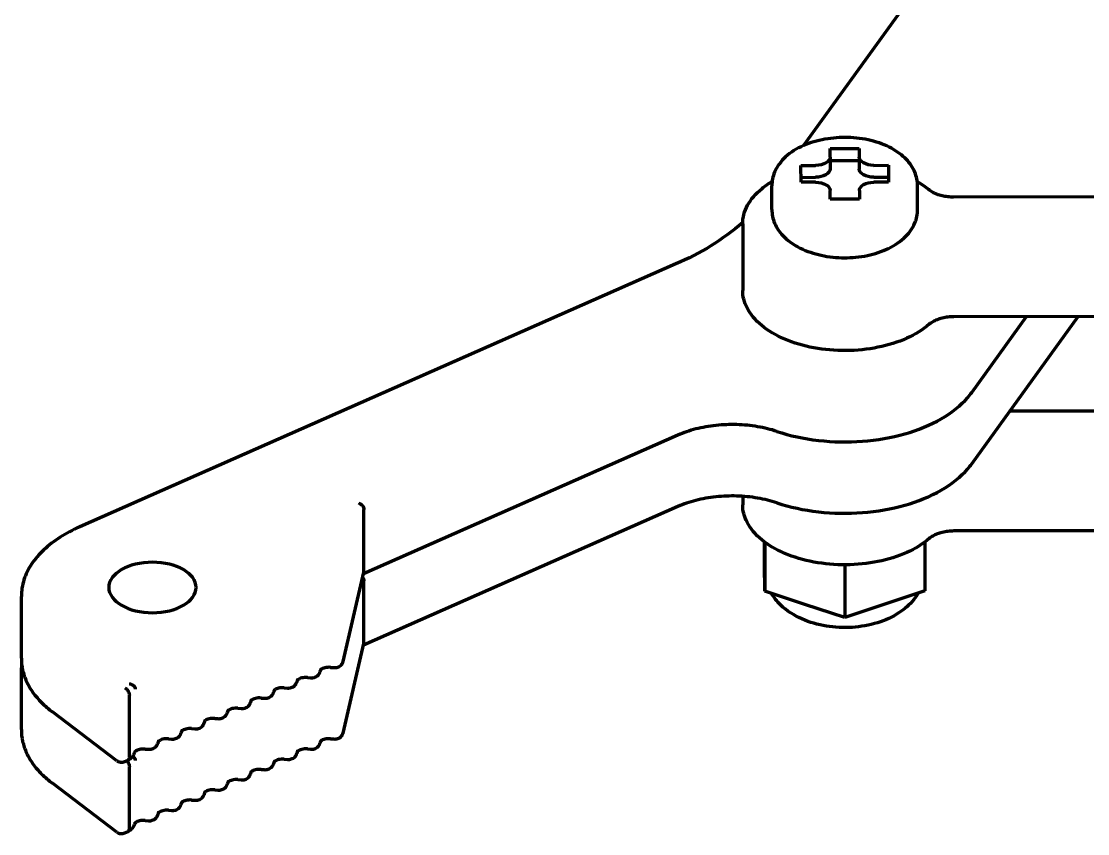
# Model space of a CAD drawing. Header units: millimetres. Extents: x 0 to 1189, y 0 to 841.
# Drawn here: x 547.11 to 583.7, y 320.88 to 348.75 of the extents above; entities that cross this region are included whole.
import ezdxf

# ---------------------------------------------------------------- set-up
doc = ezdxf.new("R2010")
doc.units = ezdxf.units.MM
doc.header["$LTSCALE"] = 0.75
doc.layers.add('Visible', color=7, linetype='Continuous', lineweight=70)

msp = doc.modelspace()

# ---------------------------------------------------------------- linework, layer by layer
at = {"layer": 'Visible', "extrusion": (0, 0.816497, 0.57735)}
for p, q in [((579.523, 352.197), (573.953, 344.487)), ((574.857, 344.382), (575.857, 344.384)), ((574.859, 344.094), (574.857, 344.382)), ((575.857, 344.384), (575.859, 344.095)), ((575.857, 344.384), (575.857, 343.976)), ((574.859, 344.093), (574.859, 343.685)), ((574.859, 343.974), (575.857, 343.976)), ((575.857, 343.976), (575.859, 343.687)), ((573.86, 343.803), (574.36, 343.804)), ((573.863, 343.226), (573.86, 343.803)), ((576.36, 343.807), (576.86, 343.808)), ((576.86, 343.808), (576.863, 343.231)), ((576.86, 343.808), (576.86, 343.4)), ((573.862, 343.395), (574.36, 343.396)), ((574.363, 343.227), (573.863, 343.226)), ((576.36, 343.399), (576.86, 343.4)), ((576.863, 343.231), (576.363, 343.23)), ((576.86, 343.4), (576.861, 343.231)), ((572.861, 342.292), (572.861, 343.109)), ((574.866, 342.65), (574.864, 342.939)), ((575.864, 342.941), (575.866, 342.652)), ((575.864, 342.941), (575.864, 342.652)), ((577.861, 342.292), (577.861, 343.109)), ((575.866, 342.652), (574.866, 342.65)), ((601.616, 342.753), (579.099, 342.717)), ((571.861, 341.803), (571.861, 339.516)), ((569.571, 340.424), (549.118, 331.41)), ((601.624, 338.65), (579.107, 338.614)), ((579.723, 333.571), (583.372, 338.621)), ((579.723, 336.02), (581.6, 338.618)), ((601.13, 335.404), (581.024, 335.371)), ((569.641, 334.554), (558.853, 329.799)), ((571.861, 332.454), (571.861, 332.168)), ((569.641, 332.104), (558.853, 327.35)), ((558.868, 329.879), (558.868, 332.002)), ((601.624, 331.302), (579.107, 331.266)), ((572.611, 330.122), (572.608, 330.89)), ((572.616, 330.884), (572.616, 329.206)), ((578.116, 330.891), (578.116, 329.214)), ((572.611, 330.124), (572.611, 329.963)), ((572.616, 329.206), (572.611, 330.122)), ((575.37, 330.105), (575.37, 328.293)), ((558.152, 326.784), (558.865, 329.85)), ((558.868, 327.43), (558.868, 329.553)), ((547.112, 326.901), (547.112, 329.024)), ((573.993, 328.749), (572.616, 329.206)), ((578.116, 329.214), (576.743, 328.754)), ((575.37, 328.293), (573.993, 328.749)), ((576.743, 328.754), (575.37, 328.293)), ((558.152, 324.334), (558.865, 327.401)), ((547.112, 324.452), (547.112, 326.575)), ((557.372, 326.495), (557.357, 326.434)), ((557.723, 326.588), (557.83, 326.58)), ((556.577, 326.145), (556.563, 326.083)), ((556.929, 326.238), (557.035, 326.23)), ((550.819, 323.499), (550.819, 325.622)), ((555.782, 325.794), (555.768, 325.733)), ((556.134, 325.888), (556.24, 325.88)), ((554.987, 325.444), (554.973, 325.383)), ((555.339, 325.537), (555.445, 325.529)), ((550.391, 323.385), (548.176, 325.06)), ((554.192, 325.094), (554.178, 325.032)), ((554.544, 325.187), (554.65, 325.179)), ((553.397, 324.743), (553.383, 324.682)), ((553.749, 324.837), (553.855, 324.829)), ((552.602, 324.393), (552.588, 324.332)), ((552.954, 324.486), (553.06, 324.478)), ((551.365, 323.786), (551.471, 323.778)), ((551.808, 324.043), (551.793, 323.981)), ((552.159, 324.136), (552.266, 324.128)), ((556.929, 323.789), (557.035, 323.78)), ((557.372, 324.045), (557.357, 323.984)), ((557.723, 324.139), (557.83, 324.131)), ((556.134, 323.438), (556.24, 323.43)), ((556.577, 323.695), (556.563, 323.634)), ((550.662, 323.356), (550.775, 323.406)), ((550.819, 321.049), (550.819, 323.172)), ((555.339, 323.088), (555.445, 323.08)), ((555.782, 323.345), (555.768, 323.283)), ((554.544, 322.738), (554.65, 322.729)), ((554.987, 322.994), (554.973, 322.933)), ((550.391, 320.936), (548.176, 322.611)), ((553.749, 322.387), (553.855, 322.379)), ((554.192, 322.644), (554.178, 322.583)), ((552.954, 322.037), (553.06, 322.029)), ((553.397, 322.294), (553.383, 322.232)), ((551.808, 321.593), (551.793, 321.532)), ((552.159, 321.687), (552.266, 321.678)), ((552.602, 321.943), (552.588, 321.882)), ((551.365, 321.336), (551.471, 321.328)), ((550.662, 320.907), (550.775, 320.957))]:
    msp.add_line(p, q, dxfattribs=at)
at = {"layer": 'Visible', "extrusion": (-2e-16, 1e-16, -1)}
msp.add_arc((-566.082, 348.618), 8.905, 229.5179, 246.9325, dxfattribs=at)
at = {"layer": 'Visible', "extrusion": (-2e-16, -3e-16, -1)}
for centre, start_param, end_param in [((574.359, 344.093), -0.002766, 1.56803), ((576.364, 342.941), 3.138827, 4.709623)]:
    msp.add_ellipse(centre, major_axis=(0.5, 0), ratio=0.57735, start_param=start_param, end_param=end_param, dxfattribs=at)
at = {"layer": 'Visible', "extrusion": (-2e-16, 0, -1)}
for centre, start_param, end_param in [((576.359, 344.096), 1.56803, 3.138827), ((576.359, 343.688), 1.56803, 3.138827), ((574.364, 342.938), 4.709623, 6.280419)]:
    msp.add_ellipse(centre, major_axis=(0.5, 0), ratio=0.57735, start_param=start_param, end_param=end_param, dxfattribs=at)
at = {"layer": 'Visible', "extrusion": (-1e-16, -3e-16, -1)}
msp.add_ellipse((574.359, 343.685), major_axis=(0.5, 0), ratio=0.57735, start_param=0, end_param=1.56803, dxfattribs=at)
at = {"layer": 'Visible', "extrusion": (-2e-16, -1e-16, -1)}
msp.add_ellipse((558.681, 332.065), major_axis=(-0.163, 0.135), ratio=0.68264, start_param=1.055967, end_param=2.626764, dxfattribs=at)
at = {"layer": 'Visible', "extrusion": (-2e-16, -2e-16, -1)}
msp.add_ellipse((551.612, 329.328), major_axis=(1.5, 0), ratio=0.57735, start_param=1.570796326795851, end_param=7.853981633975438, dxfattribs=at)
at = {"layer": 'Visible', "extrusion": (0, 0, -1)}
msp.add_ellipse((558.681, 329.615), major_axis=(-0.163, 0.135), ratio=0.68264, start_param=1.923856, end_param=2.626764, dxfattribs=at)
at = {"layer": 'Visible'}
for centre in [(558.681, 329.942), (558.681, 327.492)]:
    msp.add_ellipse(centre, major_axis=(-0.163, 0.135), ratio=0.68264, start_param=3.470522, end_param=3.656422, dxfattribs=at)
for points, knots in [([(577.861, 343.109), (577.861, 343.269), (577.828, 343.428), (577.699, 343.735), (577.6, 343.879), (577.336, 344.158), (577.162, 344.286), (576.753, 344.507), (576.513, 344.596), (576.007, 344.72), (575.74, 344.755), (575.206, 344.769), (574.938, 344.75), (574.422, 344.658), (574.174, 344.585), (573.718, 344.384), (573.51, 344.256), (573.173, 343.948), (573.038, 343.772), (572.894, 343.424), (572.861, 343.267), (572.861, 343.109)], [3.138827, 3.138827, 3.138827, 3.138827, 3.376365, 3.376365, 3.637901, 3.637901, 3.956214, 3.956214, 4.30936, 4.30936, 4.661548, 4.661548, 5.01025, 5.01025, 5.361014, 5.361014, 5.715701, 5.715701, 6.045937, 6.045937, 6.280419, 6.280419, 6.280419, 6.280419]), ([(571.861, 341.803), (571.861, 342.018), (571.919, 342.234), (572.142, 342.645), (572.311, 342.841), (572.63, 343.101), (572.746, 343.181), (572.871, 343.256)], [0.0027661, 0.0027661, 0.0027661, 0.0027661, 0.3057158, 0.3057158, 0.6196299, 0.6196299, 0.7733049, 0.7733049, 0.7733049, 0.7733049]), ([(572.861, 342.292), (572.861, 342.132), (572.895, 341.973), (573.024, 341.667), (573.123, 341.523), (573.387, 341.243), (573.561, 341.116), (573.97, 340.894), (574.21, 340.805), (574.716, 340.682), (574.983, 340.647), (575.517, 340.632), (575.785, 340.651), (576.3, 340.744), (576.549, 340.817), (577.005, 341.018), (577.213, 341.146), (577.55, 341.453), (577.685, 341.63), (577.828, 341.977), (577.861, 342.134), (577.861, 342.292)], [6.280419, 6.280419, 6.280419, 6.280419, 6.517958, 6.517958, 6.779494, 6.779494, 7.097806, 7.097806, 7.450953, 7.450953, 7.803141, 7.803141, 8.151843, 8.151843, 8.502607, 8.502607, 8.857294, 8.857294, 9.18753, 9.18753, 9.422012, 9.422012, 9.422012, 9.422012]), ([(578.259, 338.355), (578.048, 338.171), (577.787, 338.009), (577.192, 337.742), (576.857, 337.637), (576.15, 337.494), (575.778, 337.456), (575.031, 337.451), (574.658, 337.483), (573.946, 337.615), (573.608, 337.715), (573.001, 337.973), (572.733, 338.132), (572.294, 338.494), (572.123, 338.697), (571.913, 339.108), (571.861, 339.312), (571.861, 339.516)], [3.730624, 3.730624, 3.730624, 3.730624, 4.05402, 4.05402, 4.378807, 4.378807, 4.702788, 4.702788, 5.02638, 5.02638, 5.350307, 5.350307, 5.675045, 5.675045, 5.998789, 5.998789, 6.285951, 6.285951, 6.285951, 6.285951]), ([(579.107, 338.614), (579.039, 338.614), (578.971, 338.61), (578.837, 338.594), (578.772, 338.583), (578.647, 338.553), (578.588, 338.534), (578.477, 338.491), (578.426, 338.467), (578.334, 338.414), (578.294, 338.385), (578.259, 338.355)], [4.712389, 4.712389, 4.712389, 4.712389, 4.9087421, 4.9087421, 5.1050951, 5.1050951, 5.3014482, 5.3014482, 5.4978013, 5.4978013, 5.6941543, 5.6941543, 5.6941543, 5.6941543]), ([(573.033, 334.681), (573.476, 334.533), (573.96, 334.429), (574.956, 334.316), (575.468, 334.306), (576.472, 334.383), (576.964, 334.468), (577.879, 334.728), (578.302, 334.902), (579.038, 335.324), (579.35, 335.572), (579.636, 335.905), (579.681, 335.962), (579.723, 336.02)], [3.539073, 3.539073, 3.539073, 3.539073, 3.865684, 3.865684, 4.191226, 4.191226, 4.516661, 4.516661, 4.843016, 4.843016, 5.170144, 5.170144, 5.235988, 5.235988, 5.235988, 5.235988]), ([(573.033, 334.681), (572.826, 334.749), (572.604, 334.804), (572.142, 334.883), (571.903, 334.906), (571.421, 334.921), (571.179, 334.912), (570.705, 334.861), (570.473, 334.82), (570.035, 334.708), (569.829, 334.637), (569.641, 334.554)], [0.397481, 0.397481, 0.397481, 0.397481, 0.632144, 0.632144, 0.866807, 0.866807, 1.10147, 1.10147, 1.336133, 1.336133, 1.570796, 1.570796, 1.570796, 1.570796]), ([(573.033, 332.231), (573.476, 332.084), (573.96, 331.98), (574.956, 331.866), (575.468, 331.857), (576.472, 331.933), (576.964, 332.019), (577.879, 332.278), (578.302, 332.452), (579.038, 332.874), (579.35, 333.123), (579.636, 333.456), (579.681, 333.513), (579.723, 333.571)], [3.539073, 3.539073, 3.539073, 3.539073, 3.865684, 3.865684, 4.191226, 4.191226, 4.516661, 4.516661, 4.843016, 4.843016, 5.170144, 5.170144, 5.235988, 5.235988, 5.235988, 5.235988]), ([(573.033, 332.231), (572.826, 332.3), (572.604, 332.355), (572.142, 332.433), (571.903, 332.457), (571.421, 332.471), (571.179, 332.462), (570.705, 332.412), (570.473, 332.37), (570.035, 332.258), (569.829, 332.187), (569.641, 332.104)], [0.397481, 0.397481, 0.397481, 0.397481, 0.632144, 0.632144, 0.866807, 0.866807, 1.10147, 1.10147, 1.336133, 1.336133, 1.570796, 1.570796, 1.570796, 1.570796]), ([(578.259, 331.006), (578.048, 330.823), (577.787, 330.661), (577.192, 330.393), (576.857, 330.288), (576.15, 330.146), (575.778, 330.108), (575.031, 330.102), (574.658, 330.135), (573.946, 330.267), (573.608, 330.367), (573.001, 330.625), (572.733, 330.783), (572.294, 331.145), (572.123, 331.349), (571.913, 331.759), (571.861, 331.963), (571.861, 332.168)], [3.730624, 3.730624, 3.730624, 3.730624, 4.05402, 4.05402, 4.378807, 4.378807, 4.702788, 4.702788, 5.02638, 5.02638, 5.350307, 5.350307, 5.675045, 5.675045, 5.998789, 5.998789, 6.285951, 6.285951, 6.285951, 6.285951]), ([(549.118, 331.41), (548.876, 331.303), (548.65, 331.183), (548.237, 330.919), (548.05, 330.776), (547.722, 330.468), (547.581, 330.303), (547.351, 329.958), (547.262, 329.778), (547.142, 329.406), (547.112, 329.215), (547.112, 329.024)], [1.5707963, 1.5707963, 1.5707963, 1.5707963, 1.7545523, 1.7545523, 1.9383082, 1.9383082, 2.1220642, 2.1220642, 2.3058202, 2.3058202, 2.4895761, 2.4895761, 2.4895761, 2.4895761]), ([(579.107, 331.266), (579.039, 331.265), (578.971, 331.261), (578.837, 331.246), (578.772, 331.234), (578.647, 331.204), (578.588, 331.186), (578.477, 331.143), (578.426, 331.118), (578.334, 331.065), (578.294, 331.036), (578.259, 331.006)], [4.712389, 4.712389, 4.712389, 4.712389, 4.9087421, 4.9087421, 5.1050951, 5.1050951, 5.3014482, 5.3014482, 5.4978013, 5.4978013, 5.6941543, 5.6941543, 5.6941543, 5.6941543]), ([(577.883, 329.136), (577.836, 329.056), (577.784, 328.981), (577.582, 328.73), (577.413, 328.585), (577.001, 328.312), (576.75, 328.2), (576.207, 328.031), (575.912, 327.98), (575.319, 327.942), (575.022, 327.956), (574.442, 328.05), (574.158, 328.129), (573.625, 328.365), (573.375, 328.521), (573.039, 328.848), (572.932, 328.979), (572.843, 329.13)], [0.327901, 0.327901, 0.327901, 0.327901, 0.4378, 0.4378, 0.720525, 0.720525, 1.079682, 1.079682, 1.465208, 1.465208, 1.845369, 1.845369, 2.227728, 2.227728, 2.610087, 2.610087, 2.816463, 2.816463, 2.816463, 2.816463]), ([(547.112, 326.901), (547.112, 326.766), (547.127, 326.63), (547.188, 326.363), (547.233, 326.231), (547.352, 325.974), (547.425, 325.849), (547.598, 325.608), (547.697, 325.491), (547.919, 325.268), (548.042, 325.161), (548.176, 325.06)], [2.4895761, 2.4895761, 2.4895761, 2.4895761, 2.6199794, 2.6199794, 2.7503827, 2.7503827, 2.880786, 2.880786, 3.0111893, 3.0111893, 3.1415927, 3.1415927, 3.1415927, 3.1415927]), ([(557.723, 326.588), (557.69, 326.591), (557.656, 326.591), (557.589, 326.586), (557.557, 326.581), (557.498, 326.567), (557.472, 326.558), (557.43, 326.539), (557.413, 326.53), (557.388, 326.512), (557.38, 326.505), (557.373, 326.496), (557.372, 326.494), (557.371, 326.493)], [0.785398, 0.785398, 0.785398, 0.785398, 1.049081, 1.049081, 1.312813, 1.312813, 1.567989, 1.567989, 1.807741, 1.807741, 2.032857, 2.032857, 2.172835, 2.172835, 2.172835, 2.172835]), ([(550.818, 326.025), (550.82, 326.025), (550.822, 326.024), (550.849, 326.022), (550.873, 326.015), (550.919, 325.995), (550.941, 325.981), (550.977, 325.948), (550.992, 325.929), (551.011, 325.888), (551.016, 325.866), (551.016, 325.845)], [-0.0005833, -0.0005833, -0.0005833, -0.0005833, 0, 0, 0.00748975, 0.00748975, 0.01530279, 0.01530279, 0.02311559, 0.02311559, 0.03092826, 0.03092826, 0.03092826, 0.03092826]), ([(556.929, 326.238), (556.895, 326.241), (556.861, 326.241), (556.794, 326.236), (556.762, 326.231), (556.704, 326.217), (556.678, 326.208), (556.635, 326.189), (556.618, 326.179), (556.593, 326.162), (556.586, 326.154), (556.578, 326.146), (556.577, 326.144), (556.576, 326.143)], [0.785398, 0.785398, 0.785398, 0.785398, 1.049081, 1.049081, 1.312813, 1.312813, 1.567989, 1.567989, 1.807741, 1.807741, 2.032857, 2.032857, 2.172835, 2.172835, 2.172835, 2.172835]), ([(556.134, 325.888), (556.1, 325.89), (556.066, 325.89), (555.999, 325.885), (555.967, 325.88), (555.909, 325.866), (555.883, 325.857), (555.84, 325.839), (555.823, 325.829), (555.799, 325.812), (555.791, 325.804), (555.783, 325.796), (555.782, 325.793), (555.781, 325.792)], [0.785398, 0.785398, 0.785398, 0.785398, 1.049081, 1.049081, 1.312813, 1.312813, 1.567989, 1.567989, 1.807741, 1.807741, 2.032857, 2.032857, 2.172835, 2.172835, 2.172835, 2.172835]), ([(555.339, 325.537), (555.306, 325.54), (555.271, 325.54), (555.205, 325.535), (555.172, 325.53), (555.114, 325.516), (555.088, 325.507), (555.045, 325.488), (555.028, 325.479), (555.004, 325.461), (554.996, 325.454), (554.989, 325.445), (554.987, 325.443), (554.987, 325.442)], [0.785398, 0.785398, 0.785398, 0.785398, 1.049081, 1.049081, 1.312813, 1.312813, 1.567989, 1.567989, 1.807741, 1.807741, 2.032857, 2.032857, 2.172835, 2.172835, 2.172835, 2.172835]), ([(554.544, 325.187), (554.511, 325.19), (554.476, 325.19), (554.41, 325.185), (554.377, 325.18), (554.319, 325.166), (554.293, 325.157), (554.25, 325.138), (554.233, 325.128), (554.209, 325.111), (554.201, 325.103), (554.194, 325.095), (554.192, 325.093), (554.192, 325.092)], [0.785398, 0.785398, 0.785398, 0.785398, 1.049081, 1.049081, 1.312813, 1.312813, 1.567989, 1.567989, 1.807741, 1.807741, 2.032857, 2.032857, 2.172835, 2.172835, 2.172835, 2.172835]), ([(553.749, 324.837), (553.716, 324.839), (553.682, 324.839), (553.615, 324.834), (553.582, 324.829), (553.524, 324.815), (553.498, 324.807), (553.455, 324.788), (553.438, 324.778), (553.414, 324.761), (553.406, 324.753), (553.399, 324.745), (553.397, 324.742), (553.397, 324.741)], [0.785398, 0.785398, 0.785398, 0.785398, 1.049081, 1.049081, 1.312813, 1.312813, 1.567989, 1.567989, 1.807741, 1.807741, 2.032857, 2.032857, 2.172835, 2.172835, 2.172835, 2.172835]), ([(547.112, 324.452), (547.112, 324.316), (547.127, 324.181), (547.188, 323.914), (547.233, 323.782), (547.352, 323.525), (547.425, 323.4), (547.598, 323.158), (547.697, 323.041), (547.919, 322.818), (548.042, 322.712), (548.176, 322.611)], [2.4895761, 2.4895761, 2.4895761, 2.4895761, 2.6199794, 2.6199794, 2.7503827, 2.7503827, 2.880786, 2.880786, 3.0111893, 3.0111893, 3.1415927, 3.1415927, 3.1415927, 3.1415927]), ([(552.954, 324.486), (552.921, 324.489), (552.887, 324.489), (552.82, 324.484), (552.788, 324.479), (552.729, 324.465), (552.703, 324.456), (552.661, 324.437), (552.644, 324.428), (552.619, 324.41), (552.611, 324.403), (552.604, 324.394), (552.603, 324.392), (552.602, 324.391)], [0.785398, 0.785398, 0.785398, 0.785398, 1.049081, 1.049081, 1.312813, 1.312813, 1.567989, 1.567989, 1.807741, 1.807741, 2.032857, 2.032857, 2.172835, 2.172835, 2.172835, 2.172835]), ([(551.365, 323.786), (551.331, 323.788), (551.297, 323.788), (551.23, 323.783), (551.198, 323.778), (551.14, 323.764), (551.113, 323.756), (551.071, 323.737), (551.054, 323.727), (551.029, 323.71), (551.021, 323.702), (551.014, 323.694), (551.013, 323.691), (551.012, 323.69)], [0.785398, 0.785398, 0.785398, 0.785398, 1.049081, 1.049081, 1.312813, 1.312813, 1.567989, 1.567989, 1.807741, 1.807741, 2.032857, 2.032857, 2.175168, 2.175168, 2.175168, 2.175168]), ([(552.159, 324.136), (552.126, 324.139), (552.092, 324.139), (552.025, 324.134), (551.993, 324.129), (551.934, 324.115), (551.908, 324.106), (551.866, 324.087), (551.849, 324.077), (551.824, 324.06), (551.816, 324.052), (551.809, 324.044), (551.808, 324.042), (551.807, 324.041)], [0.785398, 0.785398, 0.785398, 0.785398, 1.049081, 1.049081, 1.312813, 1.312813, 1.567989, 1.567989, 1.807741, 1.807741, 2.032857, 2.032857, 2.172835, 2.172835, 2.172835, 2.172835]), ([(556.929, 323.789), (556.895, 323.791), (556.861, 323.791), (556.794, 323.786), (556.762, 323.781), (556.704, 323.767), (556.678, 323.758), (556.635, 323.74), (556.618, 323.73), (556.593, 323.712), (556.586, 323.705), (556.578, 323.696), (556.577, 323.694), (556.576, 323.693)], [0.785398, 0.785398, 0.785398, 0.785398, 1.049081, 1.049081, 1.312813, 1.312813, 1.567989, 1.567989, 1.807741, 1.807741, 2.032857, 2.032857, 2.172835, 2.172835, 2.172835, 2.172835]), ([(557.723, 324.139), (557.69, 324.142), (557.656, 324.142), (557.589, 324.137), (557.557, 324.131), (557.498, 324.117), (557.472, 324.109), (557.43, 324.09), (557.413, 324.08), (557.388, 324.063), (557.38, 324.055), (557.373, 324.047), (557.372, 324.044), (557.371, 324.043)], [0.785398, 0.785398, 0.785398, 0.785398, 1.049081, 1.049081, 1.312813, 1.312813, 1.567989, 1.567989, 1.807741, 1.807741, 2.032857, 2.032857, 2.172835, 2.172835, 2.172835, 2.172835]), ([(556.134, 323.438), (556.1, 323.441), (556.066, 323.441), (555.999, 323.436), (555.967, 323.431), (555.909, 323.417), (555.883, 323.408), (555.84, 323.389), (555.823, 323.38), (555.799, 323.362), (555.791, 323.354), (555.783, 323.346), (555.782, 323.344), (555.781, 323.343)], [0.785398, 0.785398, 0.785398, 0.785398, 1.049081, 1.049081, 1.312813, 1.312813, 1.567989, 1.567989, 1.807741, 1.807741, 2.032857, 2.032857, 2.172835, 2.172835, 2.172835, 2.172835]), ([(556.24, 323.43), (556.262, 323.428), (556.285, 323.429), (556.33, 323.433), (556.353, 323.438), (556.398, 323.452), (556.421, 323.462), (556.468, 323.49), (556.491, 323.508), (556.53, 323.555), (556.547, 323.582), (556.559, 323.62), (556.561, 323.627), (556.563, 323.634)], [3.926991, 3.926991, 3.926991, 3.926991, 4.24115, 4.24115, 4.555309, 4.555309, 4.869469, 4.869469, 5.183628, 5.183628, 5.443864, 5.443864, 5.497787, 5.497787, 5.497787, 5.497787]), ([(555.339, 323.088), (555.306, 323.091), (555.271, 323.091), (555.205, 323.086), (555.172, 323.08), (555.114, 323.066), (555.088, 323.058), (555.045, 323.039), (555.028, 323.029), (555.004, 323.012), (554.996, 323.004), (554.989, 322.996), (554.987, 322.993), (554.987, 322.992)], [0.785398, 0.785398, 0.785398, 0.785398, 1.049081, 1.049081, 1.312813, 1.312813, 1.567989, 1.567989, 1.807741, 1.807741, 2.032857, 2.032857, 2.172835, 2.172835, 2.172835, 2.172835]), ([(554.544, 322.738), (554.511, 322.74), (554.476, 322.74), (554.41, 322.735), (554.377, 322.73), (554.319, 322.716), (554.293, 322.707), (554.25, 322.689), (554.233, 322.679), (554.209, 322.661), (554.201, 322.654), (554.194, 322.645), (554.192, 322.643), (554.192, 322.642)], [0.785398, 0.785398, 0.785398, 0.785398, 1.049081, 1.049081, 1.312813, 1.312813, 1.567989, 1.567989, 1.807741, 1.807741, 2.032857, 2.032857, 2.172835, 2.172835, 2.172835, 2.172835]), ([(553.749, 322.387), (553.716, 322.39), (553.682, 322.39), (553.615, 322.385), (553.582, 322.38), (553.524, 322.366), (553.498, 322.357), (553.455, 322.338), (553.438, 322.329), (553.414, 322.311), (553.406, 322.303), (553.399, 322.295), (553.397, 322.293), (553.397, 322.292)], [0.785398, 0.785398, 0.785398, 0.785398, 1.049081, 1.049081, 1.312813, 1.312813, 1.567989, 1.567989, 1.807741, 1.807741, 2.032857, 2.032857, 2.172835, 2.172835, 2.172835, 2.172835]), ([(552.954, 322.037), (552.921, 322.04), (552.887, 322.04), (552.82, 322.035), (552.788, 322.029), (552.729, 322.015), (552.703, 322.007), (552.661, 321.988), (552.644, 321.978), (552.619, 321.961), (552.611, 321.953), (552.604, 321.945), (552.603, 321.942), (552.602, 321.941)], [0.785398, 0.785398, 0.785398, 0.785398, 1.049081, 1.049081, 1.312813, 1.312813, 1.567989, 1.567989, 1.807741, 1.807741, 2.032857, 2.032857, 2.172835, 2.172835, 2.172835, 2.172835]), ([(552.159, 321.687), (552.126, 321.689), (552.092, 321.689), (552.025, 321.684), (551.993, 321.679), (551.934, 321.665), (551.908, 321.656), (551.866, 321.638), (551.849, 321.628), (551.824, 321.61), (551.816, 321.603), (551.809, 321.594), (551.808, 321.592), (551.807, 321.591)], [0.785398, 0.785398, 0.785398, 0.785398, 1.049081, 1.049081, 1.312813, 1.312813, 1.567989, 1.567989, 1.807741, 1.807741, 2.032857, 2.032857, 2.172835, 2.172835, 2.172835, 2.172835]), ([(551.365, 321.336), (551.331, 321.339), (551.297, 321.339), (551.23, 321.334), (551.198, 321.329), (551.14, 321.315), (551.113, 321.306), (551.071, 321.287), (551.054, 321.278), (551.029, 321.26), (551.021, 321.253), (551.014, 321.244), (551.013, 321.242), (551.012, 321.241)], [0.785398, 0.785398, 0.785398, 0.785398, 1.049081, 1.049081, 1.312813, 1.312813, 1.567989, 1.567989, 1.807741, 1.807741, 2.032857, 2.032857, 2.175168, 2.175168, 2.175168, 2.175168])]:
    msp.add_open_spline(points, degree=3, knots=knots, dxfattribs=at)
for points in [[(577.852, 343.256), (577.998, 343.169), (578.131, 343.075), (578.248, 342.973)], [(547.119, 326.738), (547.114, 326.684), (547.112, 326.629), (547.112, 326.575)]]:
    msp.add_open_spline(points, degree=3, dxfattribs=at)
at = {"layer": 'Visible', "extrusion": (2.7463e-12, 6.8875e-12, -1)}
msp.add_open_spline([(579.099, 342.717), (579.031, 342.717), (578.963, 342.72), (578.829, 342.736), (578.764, 342.747), (578.639, 342.777), (578.579, 342.795), (578.468, 342.838), (578.416, 342.862), (578.324, 342.915), (578.283, 342.944), (578.248, 342.973)], degree=3, knots=[4.712389, 4.712389, 4.712389, 4.712389, 4.9087421, 4.9087421, 5.1050951, 5.1050951, 5.3014482, 5.3014482, 5.4978013, 5.4978013, 5.6941543, 5.6941543, 5.6941543, 5.6941543], dxfattribs=at)
at = {"layer": 'Visible', "extrusion": (-3.09056e-09, -9.17549e-11, 1)}
msp.add_open_spline([(572.613, 329.906), (572.612, 329.925), (572.611, 329.944), (572.611, 329.963)], degree=3, dxfattribs=at)
at = {"layer": 'Visible', "extrusion": (-4.4939e-12, 5.724e-12, -1)}
msp.add_open_spline([(557.83, 326.58), (557.852, 326.579), (557.875, 326.579), (557.92, 326.584), (557.943, 326.588), (557.988, 326.602), (558.011, 326.612), (558.057, 326.64), (558.081, 326.658), (558.12, 326.705), (558.136, 326.732), (558.149, 326.77), (558.151, 326.777), (558.152, 326.784)], degree=3, knots=[3.926991, 3.926991, 3.926991, 3.926991, 4.24115, 4.24115, 4.555309, 4.555309, 4.869469, 4.869469, 5.183628, 5.183628, 5.443864, 5.443864, 5.497787, 5.497787, 5.497787, 5.497787], dxfattribs=at)
at = {"layer": 'Visible', "extrusion": (-1.1985e-12, 5.5269e-12, -1)}
msp.add_open_spline([(557.035, 326.23), (557.057, 326.228), (557.08, 326.228), (557.125, 326.233), (557.148, 326.238), (557.193, 326.252), (557.216, 326.262), (557.263, 326.29), (557.286, 326.308), (557.325, 326.355), (557.341, 326.382), (557.354, 326.42), (557.356, 326.427), (557.357, 326.434)], degree=3, knots=[3.926991, 3.926991, 3.926991, 3.926991, 4.24115, 4.24115, 4.555309, 4.555309, 4.869469, 4.869469, 5.183628, 5.183628, 5.443864, 5.443864, 5.497787, 5.497787, 5.497787, 5.497787], dxfattribs=at)
at = {"layer": 'Visible', "extrusion": (1.12973e-11, -1.45486e-11, -1)}
msp.add_open_spline([(556.24, 325.88), (556.262, 325.878), (556.285, 325.878), (556.33, 325.883), (556.353, 325.887), (556.398, 325.902), (556.421, 325.911), (556.468, 325.939), (556.491, 325.958), (556.53, 326.005), (556.547, 326.031), (556.559, 326.07), (556.561, 326.076), (556.563, 326.083)], degree=3, knots=[3.926991, 3.926991, 3.926991, 3.926991, 4.24115, 4.24115, 4.555309, 4.555309, 4.869469, 4.869469, 5.183628, 5.183628, 5.443864, 5.443864, 5.497787, 5.497787, 5.497787, 5.497787], dxfattribs=at)
at = {"layer": 'Visible', "extrusion": (1.36157e-11, 6.9626e-12, -1)}
msp.add_open_spline([(550.687, 325.872), (550.688, 325.871), (550.688, 325.871), (550.706, 325.859), (550.723, 325.843), (550.755, 325.806), (550.769, 325.784), (550.793, 325.738), (550.803, 325.714), (550.816, 325.666), (550.819, 325.643), (550.819, 325.622)], degree=3, knots=[-0.00036015, -0.00036015, -0.00036015, -0.00036015, 0, 0, 0.00776415, 0.00776415, 0.0155867, 0.0155867, 0.0233934, 0.0233934, 0.03119281, 0.03119281, 0.03119281, 0.03119281], dxfattribs=at)
at = {"layer": 'Visible', "extrusion": (-6.688e-13, 6.3623e-12, -1)}
msp.add_open_spline([(555.445, 325.529), (555.468, 325.528), (555.49, 325.528), (555.535, 325.533), (555.558, 325.537), (555.604, 325.551), (555.627, 325.561), (555.673, 325.589), (555.696, 325.607), (555.735, 325.654), (555.752, 325.681), (555.764, 325.719), (555.766, 325.726), (555.768, 325.733)], degree=3, knots=[3.926991, 3.926991, 3.926991, 3.926991, 4.24115, 4.24115, 4.555309, 4.555309, 4.869469, 4.869469, 5.183628, 5.183628, 5.443864, 5.443864, 5.497787, 5.497787, 5.497787, 5.497787], dxfattribs=at)
at = {"layer": 'Visible', "extrusion": (-3.75e-13, 1.4314e-12, -1)}
msp.add_open_spline([(554.65, 325.179), (554.673, 325.177), (554.695, 325.177), (554.74, 325.182), (554.763, 325.187), (554.809, 325.201), (554.832, 325.211), (554.878, 325.239), (554.901, 325.257), (554.941, 325.304), (554.957, 325.331), (554.969, 325.369), (554.971, 325.376), (554.973, 325.383)], degree=3, knots=[3.926991, 3.926991, 3.926991, 3.926991, 4.24115, 4.24115, 4.555309, 4.555309, 4.869469, 4.869469, 5.183628, 5.183628, 5.443864, 5.443864, 5.497787, 5.497787, 5.497787, 5.497787], dxfattribs=at)
at = {"layer": 'Visible', "extrusion": (7.1566e-12, -8.2677e-12, -1)}
msp.add_open_spline([(553.855, 324.829), (553.878, 324.827), (553.9, 324.827), (553.946, 324.832), (553.968, 324.836), (554.014, 324.851), (554.037, 324.86), (554.083, 324.888), (554.107, 324.907), (554.146, 324.954), (554.162, 324.98), (554.174, 325.019), (554.176, 325.025), (554.178, 325.032)], degree=3, knots=[3.926991, 3.926991, 3.926991, 3.926991, 4.24115, 4.24115, 4.555309, 4.555309, 4.869469, 4.869469, 5.183628, 5.183628, 5.443864, 5.443864, 5.497787, 5.497787, 5.497787, 5.497787], dxfattribs=at)
at = {"layer": 'Visible', "extrusion": (2.19e-14, -1.9883e-12, -1)}
msp.add_open_spline([(553.06, 324.478), (553.083, 324.477), (553.106, 324.477), (553.151, 324.482), (553.173, 324.486), (553.219, 324.5), (553.242, 324.51), (553.288, 324.538), (553.312, 324.556), (553.351, 324.603), (553.367, 324.63), (553.38, 324.668), (553.382, 324.675), (553.383, 324.682)], degree=3, knots=[3.926991, 3.926991, 3.926991, 3.926991, 4.24115, 4.24115, 4.555309, 4.555309, 4.869469, 4.869469, 5.183628, 5.183628, 5.443864, 5.443864, 5.497787, 5.497787, 5.497787, 5.497787], dxfattribs=at)
at = {"layer": 'Visible', "extrusion": (-6.4721e-12, 1.13698e-11, -1)}
msp.add_open_spline([(552.266, 324.128), (552.288, 324.126), (552.311, 324.126), (552.356, 324.131), (552.379, 324.136), (552.424, 324.15), (552.447, 324.16), (552.493, 324.188), (552.517, 324.206), (552.556, 324.253), (552.572, 324.28), (552.585, 324.318), (552.587, 324.325), (552.588, 324.332)], degree=3, knots=[3.926991, 3.926991, 3.926991, 3.926991, 4.24115, 4.24115, 4.555309, 4.555309, 4.869469, 4.869469, 5.183628, 5.183628, 5.443864, 5.443864, 5.497787, 5.497787, 5.497787, 5.497787], dxfattribs=at)
at = {"layer": 'Visible', "extrusion": (-2.6704e-12, -2.1885e-12, -1)}
msp.add_open_spline([(557.83, 324.131), (557.852, 324.129), (557.875, 324.129), (557.92, 324.134), (557.943, 324.139), (557.988, 324.153), (558.011, 324.162), (558.057, 324.19), (558.081, 324.209), (558.12, 324.256), (558.136, 324.283), (558.149, 324.321), (558.151, 324.328), (558.152, 324.334)], degree=3, knots=[3.926991, 3.926991, 3.926991, 3.926991, 4.24115, 4.24115, 4.555309, 4.555309, 4.869469, 4.869469, 5.183628, 5.183628, 5.443864, 5.443864, 5.497787, 5.497787, 5.497787, 5.497787], dxfattribs=at)
at = {"layer": 'Visible', "extrusion": (-9.782e-13, 1.8287e-12, -1)}
msp.add_open_spline([(551.471, 323.778), (551.493, 323.776), (551.516, 323.776), (551.561, 323.781), (551.584, 323.785), (551.629, 323.8), (551.652, 323.809), (551.699, 323.837), (551.722, 323.856), (551.761, 323.903), (551.777, 323.929), (551.79, 323.968), (551.792, 323.974), (551.793, 323.981)], degree=3, knots=[3.926991, 3.926991, 3.926991, 3.926991, 4.24115, 4.24115, 4.555309, 4.555309, 4.869469, 4.869469, 5.183628, 5.183628, 5.443864, 5.443864, 5.497787, 5.497787, 5.497787, 5.497787], dxfattribs=at)
at = {"layer": 'Visible', "extrusion": (2.5517e-12, -8.787e-12, -1)}
msp.add_open_spline([(557.035, 323.78), (557.057, 323.779), (557.08, 323.779), (557.125, 323.784), (557.148, 323.788), (557.193, 323.802), (557.216, 323.812), (557.263, 323.84), (557.286, 323.858), (557.325, 323.906), (557.341, 323.932), (557.354, 323.97), (557.356, 323.977), (557.357, 323.984)], degree=3, knots=[3.926991, 3.926991, 3.926991, 3.926991, 4.24115, 4.24115, 4.555309, 4.555309, 4.869469, 4.869469, 5.183628, 5.183628, 5.443864, 5.443864, 5.497787, 5.497787, 5.497787, 5.497787], dxfattribs=at)
at = {"layer": 'Visible', "extrusion": (-3.72281e-11, 2.38409e-11, -1)}
msp.add_open_spline([(550.775, 323.406), (550.777, 323.407), (550.779, 323.408), (550.793, 323.417), (550.803, 323.428), (550.816, 323.459), (550.819, 323.478), (550.819, 323.499)], degree=3, knots=[-0.01693337, -0.01693337, -0.01693337, -0.01693337, -0.01560432, -0.01560432, -0.00779851, -0.00779851, 0, 0, 0, 0], dxfattribs=at)
at = {"layer": 'Visible', "extrusion": (-5.1102e-12, 3.0067e-12, -1)}
msp.add_open_spline([(550.78, 323.409), (550.801, 323.421), (550.822, 323.434), (550.861, 323.463), (550.879, 323.479), (550.914, 323.513), (550.93, 323.531), (550.96, 323.571), (550.973, 323.593), (550.996, 323.639), (551.005, 323.663), (551.012, 323.689)], degree=3, knots=[4.8432408, 4.8432408, 4.8432408, 4.8432408, 4.9710353, 4.9710353, 5.0988298, 5.0988298, 5.2266243, 5.2266243, 5.3544188, 5.3544188, 5.4822134, 5.4822134, 5.4822134, 5.4822134], dxfattribs=at)
at = {"layer": 'Visible', "extrusion": (-1.40775e-11, -1.5687e-11, -1)}
msp.add_open_spline([(550.933, 323.536), (550.942, 323.529), (550.951, 323.522), (550.977, 323.498), (550.992, 323.479), (551.011, 323.438), (551.016, 323.417), (551.016, 323.396)], degree=3, knots=[0.01180933, 0.01180933, 0.01180933, 0.01180933, 0.01530279, 0.01530279, 0.02311559, 0.02311559, 0.03092826, 0.03092826, 0.03092826, 0.03092826], dxfattribs=at)
at = {"layer": 'Visible', "extrusion": (-5.42019e-10, 6.03791e-11, -1)}
msp.add_open_spline([(551.012, 323.689), (551.015, 323.7), (551.016, 323.711), (551.016, 323.722)], degree=3, dxfattribs=at)
at = {"layer": 'Visible', "extrusion": (3.8597e-12, 2.44215e-11, -1)}
msp.add_open_spline([(550.391, 323.385), (550.41, 323.37), (550.43, 323.36), (550.467, 323.345), (550.485, 323.341), (550.52, 323.334), (550.538, 323.333), (550.572, 323.334), (550.59, 323.335), (550.625, 323.343), (550.643, 323.348), (550.662, 323.356)], degree=3, knots=[3.141593, 3.141593, 3.141593, 3.141593, 3.455752, 3.455752, 3.769911, 3.769911, 4.08407, 4.08407, 4.39823, 4.39823, 4.712389, 4.712389, 4.712389, 4.712389], dxfattribs=at)
at = {"layer": 'Visible', "extrusion": (3.18553e-11, 1.09468e-11, -1)}
msp.add_open_spline([(550.73, 323.386), (550.733, 323.383), (550.736, 323.379), (550.755, 323.357), (550.769, 323.335), (550.793, 323.289), (550.803, 323.265), (550.816, 323.217), (550.819, 323.193), (550.819, 323.172)], degree=3, knots=[0.0062123, 0.0062123, 0.0062123, 0.0062123, 0.00776415, 0.00776415, 0.0155867, 0.0155867, 0.0233934, 0.0233934, 0.03119281, 0.03119281, 0.03119281, 0.03119281], dxfattribs=at)
at = {"layer": 'Visible', "extrusion": (-6.7737e-12, 1.15685e-11, -1)}
msp.add_open_spline([(555.445, 323.08), (555.468, 323.078), (555.49, 323.078), (555.535, 323.083), (555.558, 323.088), (555.604, 323.102), (555.627, 323.111), (555.673, 323.139), (555.696, 323.158), (555.735, 323.205), (555.752, 323.232), (555.764, 323.27), (555.766, 323.277), (555.768, 323.283)], degree=3, knots=[3.926991, 3.926991, 3.926991, 3.926991, 4.24115, 4.24115, 4.555309, 4.555309, 4.869469, 4.869469, 5.183628, 5.183628, 5.443864, 5.443864, 5.497787, 5.497787, 5.497787, 5.497787], dxfattribs=at)
at = {"layer": 'Visible', "extrusion": (7.23e-12, -9.5004e-12, -1)}
msp.add_open_spline([(554.65, 322.729), (554.673, 322.728), (554.695, 322.728), (554.74, 322.733), (554.763, 322.737), (554.809, 322.751), (554.832, 322.761), (554.878, 322.789), (554.901, 322.807), (554.941, 322.855), (554.957, 322.881), (554.969, 322.919), (554.971, 322.926), (554.973, 322.933)], degree=3, knots=[3.926991, 3.926991, 3.926991, 3.926991, 4.24115, 4.24115, 4.555309, 4.555309, 4.869469, 4.869469, 5.183628, 5.183628, 5.443864, 5.443864, 5.497787, 5.497787, 5.497787, 5.497787], dxfattribs=at)
at = {"layer": 'Visible', "extrusion": (6.6784e-12, -8.3474e-12, -1)}
msp.add_open_spline([(553.855, 322.379), (553.878, 322.377), (553.9, 322.378), (553.946, 322.382), (553.968, 322.387), (554.014, 322.401), (554.037, 322.411), (554.083, 322.439), (554.107, 322.457), (554.146, 322.504), (554.162, 322.531), (554.174, 322.569), (554.176, 322.576), (554.178, 322.583)], degree=3, knots=[3.926991, 3.926991, 3.926991, 3.926991, 4.24115, 4.24115, 4.555309, 4.555309, 4.869469, 4.869469, 5.183628, 5.183628, 5.443864, 5.443864, 5.497787, 5.497787, 5.497787, 5.497787], dxfattribs=at)
at = {"layer": 'Visible', "extrusion": (1.984e-13, -1.7098e-12, -1)}
msp.add_open_spline([(553.06, 322.029), (553.083, 322.027), (553.106, 322.027), (553.151, 322.032), (553.173, 322.037), (553.219, 322.051), (553.242, 322.06), (553.288, 322.088), (553.312, 322.107), (553.351, 322.154), (553.367, 322.181), (553.38, 322.219), (553.382, 322.226), (553.383, 322.232)], degree=3, knots=[3.926991, 3.926991, 3.926991, 3.926991, 4.24115, 4.24115, 4.555309, 4.555309, 4.869469, 4.869469, 5.183628, 5.183628, 5.443864, 5.443864, 5.497787, 5.497787, 5.497787, 5.497787], dxfattribs=at)
at = {"layer": 'Visible', "extrusion": (-2.3235e-12, 9.8211e-12, -1)}
msp.add_open_spline([(552.266, 321.678), (552.288, 321.677), (552.311, 321.677), (552.356, 321.682), (552.379, 321.686), (552.424, 321.7), (552.447, 321.71), (552.493, 321.738), (552.517, 321.756), (552.556, 321.804), (552.572, 321.83), (552.585, 321.868), (552.587, 321.875), (552.588, 321.882)], degree=3, knots=[3.926991, 3.926991, 3.926991, 3.926991, 4.24115, 4.24115, 4.555309, 4.555309, 4.869469, 4.869469, 5.183628, 5.183628, 5.443864, 5.443864, 5.497787, 5.497787, 5.497787, 5.497787], dxfattribs=at)
at = {"layer": 'Visible', "extrusion": (2.485e-12, -4.8952e-12, -1)}
msp.add_open_spline([(550.78, 320.959), (550.801, 320.971), (550.822, 320.985), (550.861, 321.014), (550.879, 321.029), (550.914, 321.063), (550.93, 321.082), (550.96, 321.122), (550.973, 321.144), (550.996, 321.19), (551.005, 321.214), (551.012, 321.239)], degree=3, knots=[4.8432408, 4.8432408, 4.8432408, 4.8432408, 4.9710353, 4.9710353, 5.0988298, 5.0988298, 5.2266243, 5.2266243, 5.3544188, 5.3544188, 5.4822134, 5.4822134, 5.4822134, 5.4822134], dxfattribs=at)
at = {"layer": 'Visible', "extrusion": (3.87289e-11, -1.00632e-11, -1)}
msp.add_open_spline([(551.012, 321.239), (551.015, 321.25), (551.016, 321.261), (551.016, 321.273)], degree=3, dxfattribs=at)
at = {"layer": 'Visible', "extrusion": (7.7222e-12, -1.61411e-11, -1)}
msp.add_open_spline([(551.471, 321.328), (551.493, 321.326), (551.516, 321.327), (551.561, 321.331), (551.584, 321.336), (551.629, 321.35), (551.652, 321.36), (551.699, 321.388), (551.722, 321.406), (551.761, 321.453), (551.777, 321.48), (551.79, 321.518), (551.792, 321.525), (551.793, 321.532)], degree=3, knots=[3.926991, 3.926991, 3.926991, 3.926991, 4.24115, 4.24115, 4.555309, 4.555309, 4.869469, 4.869469, 5.183628, 5.183628, 5.443864, 5.443864, 5.497787, 5.497787, 5.497787, 5.497787], dxfattribs=at)
at = {"layer": 'Visible', "extrusion": (1.0306e-12, -4.0868e-12, -1)}
msp.add_open_spline([(550.391, 320.936), (550.41, 320.921), (550.43, 320.911), (550.467, 320.896), (550.485, 320.891), (550.52, 320.885), (550.538, 320.884), (550.572, 320.884), (550.59, 320.886), (550.625, 320.893), (550.643, 320.898), (550.662, 320.907)], degree=3, knots=[3.141593, 3.141593, 3.141593, 3.141593, 3.455752, 3.455752, 3.769911, 3.769911, 4.08407, 4.08407, 4.39823, 4.39823, 4.712389, 4.712389, 4.712389, 4.712389], dxfattribs=at)
at = {"layer": 'Visible', "extrusion": (6.82798e-11, -2.69683e-11, -1)}
msp.add_open_spline([(550.775, 320.957), (550.777, 320.958), (550.779, 320.959), (550.793, 320.967), (550.803, 320.979), (550.816, 321.009), (550.819, 321.028), (550.819, 321.049)], degree=3, knots=[-0.01693337, -0.01693337, -0.01693337, -0.01693337, -0.01560432, -0.01560432, -0.00779851, -0.00779851, 0, 0, 0, 0], dxfattribs=at)

doc.saveas('drawing.dxf')
